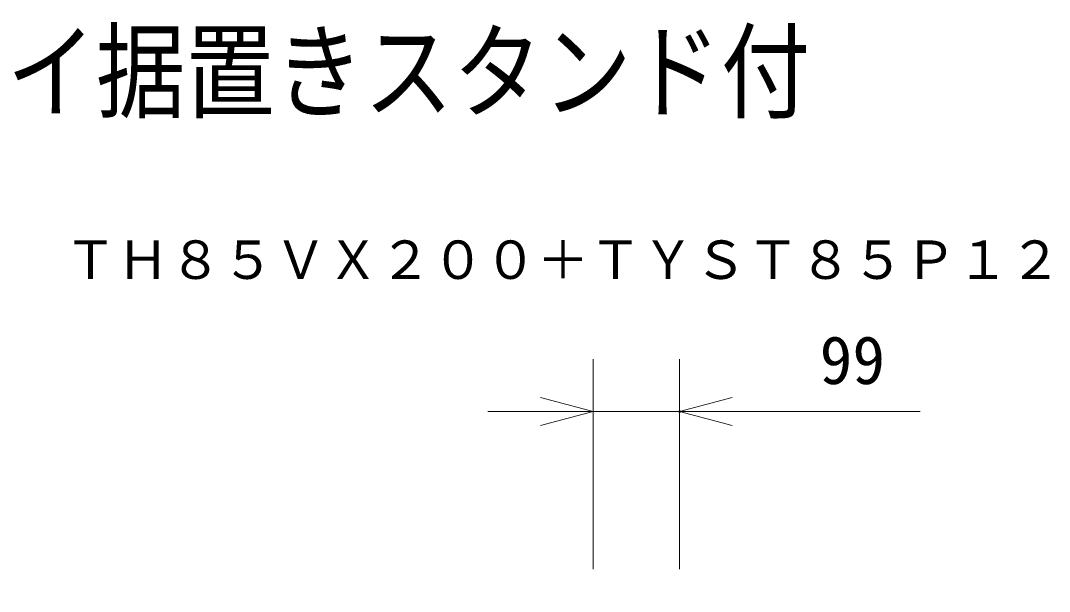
# Model space of a CAD drawing. Units: millimetres, scale not verified. Extents: x -63 to 62, y -56 to 57.
# Drawn here: x 16.03 to 55.22, y 35.03 to 56.79 of the extents above; entities that cross this region are included whole.
import ezdxf
from ezdxf.enums import TextEntityAlignment as Align

# ---------------------------------------------------------------- set-up
doc = ezdxf.new("R2010")
doc.units = ezdxf.units.MM
doc.header["$LTSCALE"] = 0.125
doc.header["$PDMODE"] = 32
doc.header["$PDSIZE"] = 0.0625
doc.layers.add('0-0_0', color=7, linetype='Continuous', lineweight=9)
doc.layers.add('0-6_SUNPO', color=7, linetype='Continuous', lineweight=9)
for name, color, linetype in [('0-2_MOJI1', 7, 'Continuous'), ('0-3_TOUROKU', 7, 'Continuous'), ('0-4_Defpoints', 7, 'Continuous')]:
    doc.layers.add(name, color=color, linetype=linetype)
doc.styles.add('ＭＳ ゴシック', font='')
doc.styles.get('ＭＳ ゴシック').set_extended_font_data('MS Gothic')

# ---------------------------------------------------------------- blocks, each defined once
blk = doc.blocks.new('_OPEN30')
at = {"layer": '0-0_0'}
blk.add_line((0, 0), (-1, 0), dxfattribs=at)
blk.add_lwpolyline([(-1, 0.26795), (0, 0), (-1, -0.26795)], dxfattribs=at)
blk = doc.blocks.new('D6')
at = {"layer": '0-4_Defpoints'}
for p in [(34.5831, 44.2339), (31.2831, 36.2339), (34.5831, 36.2339)]:
    blk.add_point(p, dxfattribs=at)
at = {"layer": '0-6_SUNPO'}
for p, q in [((31.2831, 38.2339), (31.2831, 46.2339)), ((34.5831, 38.2339), (34.5831, 46.2339)), ((29.2831, 44.2339), (27.2831, 44.2339)), ((31.2831, 44.2339), (34.5831, 44.2339)), ((36.5831, 44.2339), (43.7498, 44.2339))]:
    blk.add_line(p, q, dxfattribs=at)
at = {"layer": '0-6_SUNPO', "xscale": 2, "yscale": 2}
blk.add_blockref('_OPEN30', (31.2831, 44.2339), dxfattribs=at)
at = {"layer": '0-6_SUNPO', "xscale": 2, "yscale": 2, "rotation": 180}
blk.add_blockref('_OPEN30', (34.5831, 44.2339), dxfattribs=at)
at = {"layer": '0-6_SUNPO', "style": 'ＭＳ ゴシック'}
blk.add_text('99', height=1.833, dxfattribs=at).set_placement((39.9164, 44.7339), align=Align.BOTTOM_LEFT)

msp = doc.modelspace()

# ---------------------------------------------------------------- block references
at = {"layer": '0-6_SUNPO'}
msp.add_blockref('D6', (6.5497, -2.3475), dxfattribs=at)

# ---------------------------------------------------------------- texts
at = {"layer": '0-2_MOJI1', "style": 'ＭＳ ゴシック', "width": 0.85}
msp.add_text('ハイビジョンプラズマディスプレイ据置きスタンド付', height=2.933, dxfattribs=at).set_placement((-35.5068, 52.5037), align=Align.BOTTOM_LEFT)
at = {"layer": '0-3_TOUROKU', "style": 'ＭＳ ゴシック'}
msp.add_text('ＴＨ８５ＶＸ２００＋ＴＹＳＴ８５Ｐ１２', height=1.466, dxfattribs=at).set_placement((17.6931, 46.5037), align=Align.BOTTOM_LEFT)

doc.saveas('drawing.dxf')
